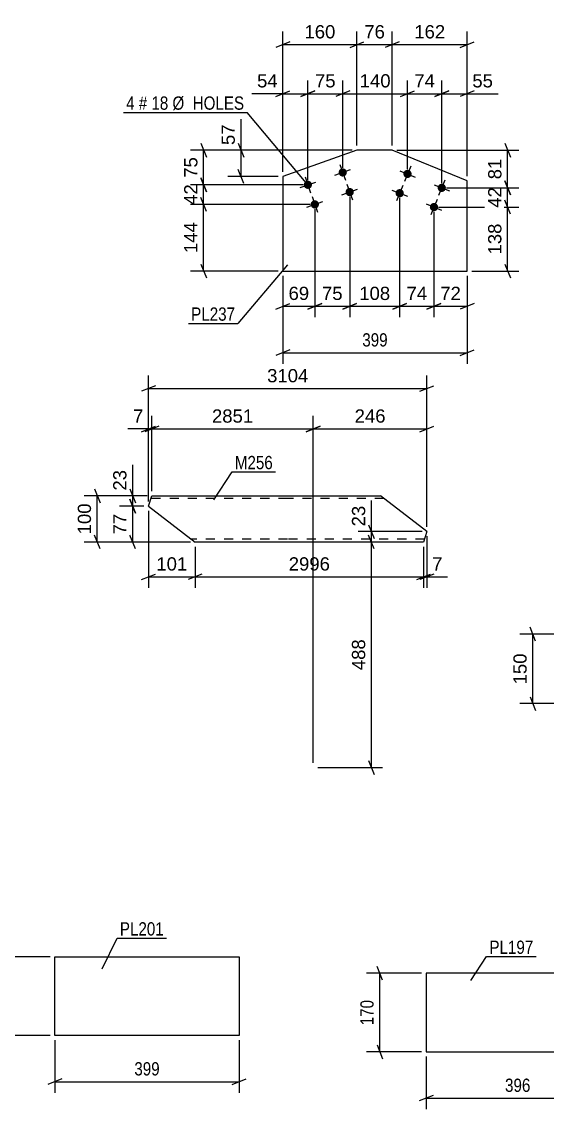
# Model space of a CAD drawing. Header units: millimetres. Extents: x 0 to 841, y -266 to 594.
# Drawn here: x 223.6 to 337.2, y -266 to -30.8 of the extents above; entities that cross this region are included whole.
import ezdxf

# ---------------------------------------------------------------- set-up
doc = ezdxf.new("R2010")
doc.units = ezdxf.units.MM
doc.linetypes.add('DXK_LINE_DOT2', pattern=[3.9198, 1.9599, -1.9599])
doc.styles.add('Arial', font='arial.ttf', dxfattribs={"height": 0.2})
doc.styles.add('Arial Narrow', font='ARIALN.TTF', dxfattribs={"height": 0.2})

# ---------------------------------------------------------------- blocks, each defined once
blk = doc.blocks.new('Part-317311845-1335 - 1319')
at = {"color": 2, "linetype": 'Continuous'}
for p, q in [((250.98, -135.58), (251.7, -133.32)), ((251.7, -133.32), (281.03, -133.32)), ((281.13, -133.32), (301.13, -133.32)), ((311.18, -141.06), (301.13, -133.32)), ((250.98, -135.58), (261.03, -143.32)), ((311.18, -141.06), (310.47, -143.32)), ((281.03, -143.32), (261.03, -143.32)), ((310.47, -143.32), (281.13, -143.32))]:
    blk.add_line(p, q, dxfattribs=at)
at = {"color": 7, "linetype": 'DXK_LINE_DOT2'}
for p, q in [((281.03, -133.92), (251.51, -133.92)), ((301.91, -133.92), (281.13, -133.92)), ((281.03, -142.72), (260.25, -142.72)), ((310.66, -142.72), (281.13, -142.72))]:
    blk.add_line(p, q, dxfattribs=at)
blk = doc.blocks.new('Part-317311845-3525 - 3519')
at = {"color": 2, "linetype": 'Continuous'}
for p, q in [((230.72, -250.02), (230.72, -233.02)), ((230.72, -233.02), (270.58, -233.02)), ((270.58, -233.02), (270.58, -250.02)), ((270.58, -250.02), (230.72, -250.02))]:
    blk.add_line(p, q, dxfattribs=at)
blk = doc.blocks.new('Part-317311845-3492 - 3486')
at = {"color": 2, "linetype": 'Continuous'}
for p, q in [((311, -236.58), (311, -253.58)), ((350.64, -236.58), (311, -236.58)), ((350.64, -253.58), (350.64, -236.58)), ((311, -253.58), (350.64, -253.58))]:
    blk.add_line(p, q, dxfattribs=at)
blk = doc.blocks.new('Part-317311845-2319 - 2303')
at = {"color": 2, "linetype": 'Continuous'}
for p, q in [((296.05, -58.58), (280.02, -64.27)), ((303.69, -58.58), (296.05, -58.58)), ((319.89, -65.17), (303.69, -58.58)), ((280.02, -64.27), (280.02, -84.71)), ((319.89, -84.71), (319.89, -65.17)), ((280.02, -84.71), (319.89, -84.71))]:
    blk.add_line(p, q, dxfattribs=at)
blk = doc.blocks.new('Bolt-317311845-2320 - 2303')
at = {"linetype": 'Continuous'}
for points in [[(307.82, -64.04, -1), (306.15, -63.36, -1)], [(315.23, -67.05, -1), (313.56, -66.38, -1)], [(306.13, -68.21, -1), (304.46, -67.53, -1)], [(313.54, -71.22, -1), (311.87, -70.54, -1)]]:
    blk.add_hatch(color=1, dxfattribs=at).paths.add_polyline_path(points)
at = {"color": 1, "linetype": 'Continuous'}
for p, q in [((305.32, -63.02), (308.66, -64.38)), ((307.67, -62.03), (306.31, -65.37)), ((315.08, -65.05), (313.72, -68.38)), ((303.63, -67.19), (306.96, -68.55)), ((305.97, -66.2), (304.62, -69.54)), ((312.73, -66.04), (316.07, -67.39)), ((311.04, -70.21), (314.37, -71.56)), ((313.38, -69.22), (312.03, -72.55))]:
    blk.add_line(p, q, dxfattribs=at)
blk = doc.blocks.new('Bolt-317311845-2325 - 2303')
at = {"linetype": 'Continuous'}
for points in [[(293.82, -63.08, -1), (292.13, -63.69, -1)], [(286.28, -65.76, -1), (284.59, -66.36, -1)], [(295.33, -67.33, -1), (293.63, -67.93, -1)], [(287.79, -70, -1), (286.09, -70.6, -1)]]:
    blk.add_hatch(color=1, dxfattribs=at).paths.add_polyline_path(points)
at = {"color": 1, "linetype": 'Continuous'}
for p, q in [((291.28, -63.99), (294.67, -62.78)), ((292.37, -61.69), (293.58, -65.08)), ((283.74, -66.66), (287.13, -65.46)), ((284.83, -64.36), (286.04, -67.76)), ((292.78, -68.23), (296.18, -67.02)), ((293.88, -65.93), (295.08, -69.32)), ((285.24, -70.9), (288.64, -69.7)), ((286.34, -68.6), (287.54, -72))]:
    blk.add_line(p, q, dxfattribs=at)
blk = doc.blocks.new('StraightDimension-317311845-1363 - 1319')
at = {"color": 7, "linetype": 'Continuous'}
for p, q in [((311.18, -142.06), (311.18, -153.23)), ((310.47, -144.32), (310.47, -153.23)), ((308.97, -151.43), (311.97, -150.23)), ((312.68, -150.23), (309.68, -151.43)), ((310.47, -150.83), (311.18, -150.83))]:
    blk.add_line(p, q, dxfattribs=at)
at = {"color": 0}
blk.add_wipeout([(315.13, -150.08), (315.13, -145.88), (311.71, -145.88), (311.71, -150.08)], dxfattribs=at)
at = {"color": 7, "linetype": 'Continuous'}
blk.add_line((311.18, -150.83), (315.66, -150.83), dxfattribs=at)
blk.add_line((311.18, -150.83), (315.66, -150.83), dxfattribs=at)
at = {"color": 3, "style": 'Arial'}
blk.add_text('7', height=2.87, dxfattribs=at).set_placement((312.31, -149.48))
blk = doc.blocks.new('StraightDimension-317311845-1447 - 1319')
at = {"color": 7, "linetype": 'Continuous'}
for p, q in [((286.6, -191.08), (286.6, -116)), ((311.18, -140.06), (311.18, -116)), ((288.1, -118.25), (285.1, -119.45)), ((286.6, -118.85), (311.18, -118.85)), ((309.68, -119.45), (312.68, -118.25))]:
    blk.add_line(p, q, dxfattribs=at)
at = {"color": 0}
blk.add_wipeout([(302.82, -118.1), (302.82, -113.9), (294.95, -113.9), (294.95, -118.1)], dxfattribs=at)
at = {"color": 3, "style": 'Arial'}
blk.add_text('246', height=2.865, dxfattribs=at).set_placement((295.55, -117.5))
blk = doc.blocks.new('StraightDimension-317311845-1338 - 1319')
at = {"color": 7, "linetype": 'Continuous'}
for p, q in [((261.03, -144.32), (261.03, -153.23)), ((310.47, -144.32), (310.47, -153.23)), ((262.53, -150.23), (259.53, -151.43)), ((308.97, -151.43), (311.97, -150.23)), ((261.03, -150.83), (310.47, -150.83))]:
    blk.add_line(p, q, dxfattribs=at)
at = {"color": 0}
blk.add_wipeout([(290.8, -150.08), (290.8, -145.88), (280.7, -145.88), (280.7, -150.08)], dxfattribs=at)
at = {"color": 3, "style": 'Arial'}
blk.add_text('2996', height=2.865, dxfattribs=at).set_placement((281.3, -149.48))
blk = doc.blocks.new('StraightDimension-317311845-1380 - 1319')
at = {"color": 7, "linetype": 'Continuous'}
for p, q in [((250.98, -136.58), (250.98, -153.23)), ((261.03, -144.32), (261.03, -153.23)), ((249.48, -151.43), (252.48, -150.23)), ((262.53, -150.23), (259.53, -151.43)), ((250.98, -150.83), (261.03, -150.83))]:
    blk.add_line(p, q, dxfattribs=at)
at = {"color": 0}
blk.add_wipeout([(259.94, -150.08), (259.94, -145.88), (252.07, -145.88), (252.07, -150.08)], dxfattribs=at)
at = {"color": 3, "style": 'Arial'}
blk.add_text('101', height=2.865, dxfattribs=at).set_placement((252.67, -149.48))
blk = doc.blocks.new('StraightDimension-317311845-1422 - 1319')
at = {"color": 7, "linetype": 'Continuous'}
for p, q in [((249.98, -135.58), (244.7, -135.58)), ((246.95, -134.08), (248.15, -137.08)), ((247.55, -143.32), (247.55, -135.58)), ((260.03, -143.32), (244.7, -143.32)), ((248.15, -144.82), (246.95, -141.82))]:
    blk.add_line(p, q, dxfattribs=at)
at = {"color": 0}
blk.add_wipeout([(246.8, -136.62), (242.6, -136.62), (242.6, -142.27), (246.8, -142.27)], dxfattribs=at)
at = {"color": 3, "style": 'Arial'}
blk.add_text('77', height=2.865, rotation=90.0002, dxfattribs=at).set_placement((246.2, -141.67))
blk = doc.blocks.new('StraightDimension-317311845-1398 - 1319')
at = {"color": 7, "linetype": 'Continuous'}
for p, q in [((250.7, -133.32), (244.7, -133.32)), ((246.95, -131.82), (248.15, -134.82)), ((247.55, -135.58), (247.55, -133.32)), ((249.98, -135.58), (244.7, -135.58)), ((248.15, -137.08), (246.95, -134.08))]:
    blk.add_line(p, q, dxfattribs=at)
at = {"color": 0}
blk.add_wipeout([(246.8, -127.14), (242.6, -127.14), (242.6, -132.79), (246.8, -132.79)], dxfattribs=at)
at = {"color": 7, "linetype": 'Continuous'}
blk.add_line((247.55, -133.32), (247.55, -126.62), dxfattribs=at)
blk.add_line((247.55, -133.32), (247.55, -126.62), dxfattribs=at)
at = {"color": 3, "style": 'Arial'}
blk.add_text('23', height=2.865, rotation=90.0002, dxfattribs=at).set_placement((246.2, -132.19))
blk = doc.blocks.new('StraightDimension-317311845-1465 - 1319')
at = {"color": 7, "linetype": 'Continuous'}
for p, q in [((251.7, -132.32), (251.7, -116)), ((286.6, -191.08), (286.6, -116)), ((253.2, -118.25), (250.2, -119.45)), ((251.7, -118.85), (286.6, -118.85)), ((285.1, -119.45), (288.1, -118.25))]:
    blk.add_line(p, q, dxfattribs=at)
at = {"color": 0}
blk.add_wipeout([(274.19, -118.1), (274.19, -113.9), (264.1, -113.9), (264.1, -118.1)], dxfattribs=at)
at = {"color": 3, "style": 'Arial'}
blk.add_text('2851', height=2.865, dxfattribs=at).set_placement((264.7, -117.5))
blk = doc.blocks.new('StraightDimension-317311845-1489 - 1319')
at = {"color": 7, "linetype": 'Continuous'}
for p, q in [((250.98, -134.58), (250.98, -116)), ((251.7, -132.32), (251.7, -116)), ((249.48, -119.45), (252.48, -118.25)), ((253.2, -118.25), (250.2, -119.45)), ((250.98, -118.85), (251.7, -118.85))]:
    blk.add_line(p, q, dxfattribs=at)
at = {"color": 0}
blk.add_wipeout([(250.46, -118.1), (250.46, -113.9), (247.03, -113.9), (247.03, -118.1)], dxfattribs=at)
at = {"color": 7, "linetype": 'Continuous'}
blk.add_line((250.98, -118.85), (246.51, -118.85), dxfattribs=at)
blk.add_line((250.98, -118.85), (246.51, -118.85), dxfattribs=at)
at = {"color": 3, "style": 'Arial'}
blk.add_text('7', height=2.87, dxfattribs=at).set_placement((247.63, -117.5))
blk = doc.blocks.new('StraightDimension-317311845-1507 - 1319')
at = {"color": 7, "linetype": 'Continuous'}
for p, q in [((250.98, -134.58), (250.98, -107.27)), ((311.18, -140.06), (311.18, -107.27)), ((252.48, -109.52), (249.48, -110.72)), ((250.98, -110.12), (311.18, -110.12)), ((309.68, -110.72), (312.68, -109.52))]:
    blk.add_line(p, q, dxfattribs=at)
at = {"color": 0}
blk.add_wipeout([(286.13, -109.37), (286.13, -105.17), (276.03, -105.17), (276.03, -109.37)], dxfattribs=at)
at = {"color": 3, "style": 'Arial'}
blk.add_text('3104', height=2.865, dxfattribs=at).set_placement((276.63, -108.77))
blk = doc.blocks.new('StraightDimension-317311845-1567 - 1319')
at = {"color": 7, "linetype": 'Continuous'}
for p, q in [((250.7, -133.32), (237.04, -133.32)), ((239.29, -131.82), (240.49, -134.82)), ((239.89, -143.32), (239.89, -133.32)), ((260.03, -143.32), (237.04, -143.32)), ((240.49, -144.82), (239.29, -141.82))]:
    blk.add_line(p, q, dxfattribs=at)
at = {"color": 0}
blk.add_wipeout([(239.14, -134.38), (234.94, -134.38), (234.94, -142.25), (239.14, -142.25)], dxfattribs=at)
at = {"color": 3, "style": 'Arial'}
blk.add_text('100', height=2.865, rotation=90.0002, dxfattribs=at).set_placement((238.54, -141.65))
blk = doc.blocks.new('StraightDimension-317311845-15297 - 1319')
at = {"color": 7, "linetype": 'Continuous'}
for p, q in [((310.18, -141.06), (296.33, -141.06)), ((298.58, -139.56), (299.78, -142.56)), ((299.18, -143.32), (299.18, -141.06)), ((309.47, -143.32), (296.33, -143.32)), ((299.78, -144.82), (298.58, -141.82))]:
    blk.add_line(p, q, dxfattribs=at)
at = {"color": 0}
blk.add_wipeout([(298.43, -134.88), (294.23, -134.88), (294.23, -140.53), (298.43, -140.53)], dxfattribs=at)
at = {"color": 7, "linetype": 'Continuous'}
blk.add_line((299.18, -141.06), (299.18, -134.36), dxfattribs=at)
blk.add_line((299.18, -141.06), (299.18, -134.36), dxfattribs=at)
at = {"color": 3, "style": 'Arial'}
blk.add_text('23', height=2.865, rotation=90.0002, dxfattribs=at).set_placement((297.83, -139.93))
blk = doc.blocks.new('StraightDimension-317311845-15298 - 1319')
at = {"color": 7, "linetype": 'Continuous'}
for p, q in [((309.47, -143.32), (296.33, -143.32)), ((299.78, -144.82), (298.58, -141.82)), ((299.18, -192.08), (299.18, -143.32)), ((287.6, -192.08), (301.58, -192.08)), ((298.58, -190.58), (299.78, -193.58))]:
    blk.add_line(p, q, dxfattribs=at)
at = {"color": 0}
blk.add_wipeout([(298.43, -163.76), (294.23, -163.76), (294.23, -171.63), (298.43, -171.63)], dxfattribs=at)
at = {"color": 3, "style": 'Arial'}
blk.add_text('488', height=2.865, rotation=90.0002, dxfattribs=at).set_placement((297.83, -171.03))
blk = doc.blocks.new('StraightDimension-317311845-1293 - 1203')
at = {"color": 7, "linetype": 'Continuous'}
for p, q in [((334.7, -164.76), (333.5, -161.76)), ((340.11, -163.26), (331.25, -163.26)), ((334.1, -178.26), (334.1, -163.26)), ((345.57, -178.26), (331.25, -178.26)), ((333.5, -176.76), (334.7, -179.76))]:
    blk.add_line(p, q, dxfattribs=at)
at = {"color": 0}
blk.add_wipeout([(333.35, -166.83), (329.15, -166.83), (329.15, -174.7), (333.35, -174.7)], dxfattribs=at)
at = {"color": 3, "style": 'Arial'}
blk.add_text('150', height=2.865, rotation=90.0002, dxfattribs=at).set_placement((332.75, -174.1))
blk = doc.blocks.new('StraightDimension-317311845-3527 - 3519')
at = {"color": 7, "linetype": 'Continuous'}
for p, q in [((221.32, -234.52), (220.12, -231.52)), ((229.72, -233.02), (217.87, -233.02)), ((220.72, -250.02), (220.72, -233.02)), ((220.12, -248.52), (221.32, -251.52)), ((229.72, -250.02), (217.87, -250.02))]:
    blk.add_line(p, q, dxfattribs=at)
at = {"color": 0}
blk.add_wipeout([(219.97, -238.18), (215.77, -238.18), (215.77, -244.87), (219.97, -244.87)], dxfattribs=at)
at = {"color": 3, "style": 'Arial Narrow'}
blk.add_text('170', height=2.863, rotation=90.0002, dxfattribs=at).set_placement((219.37, -244.27))
blk = doc.blocks.new('StraightDimension-317311845-3538 - 3519')
at = {"color": 7, "linetype": 'Continuous'}
for p, q in [((230.72, -251.02), (230.72, -262.42)), ((270.58, -251.02), (270.58, -262.42)), ((232.22, -259.42), (229.22, -260.62)), ((230.72, -260.02), (270.58, -260.02)), ((269.08, -260.62), (272.08, -259.42))]:
    blk.add_line(p, q, dxfattribs=at)
at = {"color": 0}
blk.add_wipeout([(254, -259.27), (254, -255.07), (247.31, -255.07), (247.31, -259.27)], dxfattribs=at)
at = {"color": 3, "style": 'Arial Narrow'}
blk.add_text('399', height=2.863, dxfattribs=at).set_placement((247.91, -258.67))
blk = doc.blocks.new('StraightDimension-317311845-3494 - 3486')
at = {"color": 7, "linetype": 'Continuous'}
for p, q in [((301.6, -238.08), (300.4, -235.08)), ((310, -236.58), (298.15, -236.58)), ((301, -253.58), (301, -236.58)), ((310, -253.58), (298.15, -253.58)), ((300.4, -252.08), (301.6, -255.08))]:
    blk.add_line(p, q, dxfattribs=at)
at = {"color": 0}
blk.add_wipeout([(300.25, -241.74), (296.05, -241.74), (296.05, -248.43), (300.25, -248.43)], dxfattribs=at)
at = {"color": 3, "style": 'Arial Narrow'}
blk.add_text('170', height=2.863, rotation=90.0002, dxfattribs=at).set_placement((299.65, -247.83))
blk = doc.blocks.new('StraightDimension-317311845-3505 - 3486')
at = {"color": 7, "linetype": 'Continuous'}
for p, q in [((311, -254.58), (311, -265.98)), ((350.64, -254.58), (350.64, -265.98)), ((312.5, -262.98), (309.5, -264.18)), ((349.14, -264.18), (352.14, -262.98)), ((311, -263.58), (350.64, -263.58))]:
    blk.add_line(p, q, dxfattribs=at)
at = {"color": 0}
blk.add_wipeout([(334.16, -262.83), (334.16, -258.63), (327.48, -258.63), (327.48, -262.83)], dxfattribs=at)
at = {"color": 3, "style": 'Arial Narrow'}
blk.add_text('396', height=2.863, dxfattribs=at).set_placement((328.08, -262.23))
blk = doc.blocks.new('StraightDimension-317311845-2347 - 2303')
at = {"color": 7, "linetype": 'Continuous'}
for p, q in [((285.44, -65.06), (285.44, -43.5)), ((292.98, -62.38), (292.98, -43.5)), ((283.94, -46.95), (286.94, -45.75)), ((285.44, -46.35), (292.98, -46.35)), ((294.48, -45.75), (291.48, -46.95))]:
    blk.add_line(p, q, dxfattribs=at)
at = {"color": 0}
blk.add_wipeout([(292.03, -45.6), (292.03, -41.4), (286.38, -41.4), (286.38, -45.6)], dxfattribs=at)
at = {"color": 3, "style": 'Arial'}
blk.add_text('75', height=2.865, dxfattribs=at).set_placement((286.98, -45))
blk = doc.blocks.new('StraightDimension-317311845-2327 - 2303')
at = {"color": 7, "linetype": 'Continuous'}
for p, q in [((306.99, -62.7), (306.99, -43.5)), ((314.4, -65.71), (314.4, -43.5)), ((305.49, -46.95), (308.49, -45.75)), ((306.99, -46.35), (314.4, -46.35)), ((315.9, -45.75), (312.9, -46.95))]:
    blk.add_line(p, q, dxfattribs=at)
at = {"color": 0}
blk.add_wipeout([(313.52, -45.6), (313.52, -41.4), (307.87, -41.4), (307.87, -45.6)], dxfattribs=at)
at = {"color": 3, "style": 'Arial'}
blk.add_text('74', height=2.865, dxfattribs=at).set_placement((308.47, -45))
blk = doc.blocks.new('StraightDimension-317311845-2337 - 2303')
at = {"color": 7, "linetype": 'Continuous'}
for p, q in [((292.98, -62.38), (292.98, -43.5)), ((306.99, -62.7), (306.99, -43.5)), ((294.48, -45.75), (291.48, -46.95)), ((292.98, -46.35), (306.99, -46.35)), ((305.49, -46.95), (308.49, -45.75))]:
    blk.add_line(p, q, dxfattribs=at)
at = {"color": 0}
blk.add_wipeout([(303.92, -45.6), (303.92, -41.4), (296.05, -41.4), (296.05, -45.6)], dxfattribs=at)
at = {"color": 3, "style": 'Arial'}
blk.add_text('140', height=2.865, dxfattribs=at).set_placement((296.65, -45))
blk = doc.blocks.new('StraightDimension-317311845-2357 - 2303')
at = {"color": 7, "linetype": 'Continuous'}
for p, q in [((280.02, -63.27), (280.02, -43.5)), ((285.44, -65.06), (285.44, -43.5)), ((278.52, -46.95), (281.52, -45.75)), ((280.02, -46.35), (285.44, -46.35)), ((286.94, -45.75), (283.94, -46.95))]:
    blk.add_line(p, q, dxfattribs=at)
at = {"color": 0}
blk.add_wipeout([(279.5, -45.6), (279.5, -41.4), (273.85, -41.4), (273.85, -45.6)], dxfattribs=at)
at = {"color": 7, "linetype": 'Continuous'}
blk.add_line((280.02, -46.35), (273.33, -46.35), dxfattribs=at)
blk.add_line((280.02, -46.35), (273.33, -46.35), dxfattribs=at)
at = {"color": 3, "style": 'Arial'}
blk.add_text('54', height=2.865, dxfattribs=at).set_placement((274.45, -45))
blk = doc.blocks.new('StraightDimension-317311845-2431 - 2303')
at = {"color": 7, "linetype": 'Continuous'}
for p, q in [((294.48, -68.63), (294.48, -94.72)), ((286.94, -71.3), (286.94, -94.72)), ((285.44, -92.92), (288.44, -91.72)), ((295.98, -91.72), (292.98, -92.92)), ((286.94, -92.32), (294.48, -92.32))]:
    blk.add_line(p, q, dxfattribs=at)
at = {"color": 0}
blk.add_wipeout([(293.53, -91.57), (293.53, -87.37), (287.89, -87.37), (287.89, -91.57)], dxfattribs=at)
at = {"color": 3, "style": 'Arial'}
blk.add_text('75', height=2.865, dxfattribs=at).set_placement((288.49, -90.97))
blk = doc.blocks.new('StraightDimension-317311845-2367 - 2303')
at = {"color": 7, "linetype": 'Continuous'}
for p, q in [((314.4, -65.71), (314.4, -43.5)), ((319.89, -64.17), (319.89, -43.5)), ((312.9, -46.95), (315.9, -45.75)), ((314.4, -46.35), (319.89, -46.35)), ((321.39, -45.75), (318.39, -46.95))]:
    blk.add_line(p, q, dxfattribs=at)
at = {"color": 0}
blk.add_wipeout([(326.06, -45.6), (326.06, -41.4), (320.41, -41.4), (320.41, -45.6)], dxfattribs=at)
at = {"color": 7, "linetype": 'Continuous'}
blk.add_line((319.89, -46.35), (326.58, -46.35), dxfattribs=at)
blk.add_line((319.89, -46.35), (326.58, -46.35), dxfattribs=at)
at = {"color": 3, "style": 'Arial'}
blk.add_text('55', height=2.865, dxfattribs=at).set_placement((321.01, -45))
blk = doc.blocks.new('StraightDimension-317311845-2378 - 2303')
at = {"color": 7, "linetype": 'Continuous'}
for p, q in [((280.02, -63.27), (280.02, -32.9)), ((296.05, -57.58), (296.05, -32.9)), ((281.52, -35.15), (278.52, -36.35)), ((294.55, -36.35), (297.55, -35.15)), ((280.02, -35.75), (296.05, -35.75))]:
    blk.add_line(p, q, dxfattribs=at)
at = {"color": 0}
blk.add_wipeout([(291.97, -35), (291.97, -30.8), (284.1, -30.8), (284.1, -35)], dxfattribs=at)
at = {"color": 3, "style": 'Arial'}
blk.add_text('160', height=2.865, dxfattribs=at).set_placement((284.7, -34.4))
blk = doc.blocks.new('StraightDimension-317311845-2452 - 2303')
at = {"color": 7, "linetype": 'Continuous'}
for p, q in [((262.3, -64.56), (263.5, -67.56)), ((284.44, -66.06), (260.05, -66.06)), ((262.9, -70.3), (262.9, -66.06)), ((285.94, -70.3), (260.05, -70.3)), ((263.5, -71.8), (262.3, -68.8))]:
    blk.add_line(p, q, dxfattribs=at)
at = {"color": 0}
blk.add_wipeout([(262.15, -65.36), (257.95, -65.36), (257.95, -71), (262.15, -71)], dxfattribs=at)
at = {"color": 3, "style": 'Arial'}
blk.add_text('42', height=2.865, rotation=90.0002, dxfattribs=at).set_placement((261.55, -70.4))
blk = doc.blocks.new('StraightDimension-317311845-2388 - 2303')
at = {"color": 7, "linetype": 'Continuous'}
for p, q in [((296.05, -57.58), (296.05, -32.9)), ((303.69, -57.58), (303.69, -32.9)), ((294.55, -36.35), (297.55, -35.15)), ((305.19, -35.15), (302.19, -36.35)), ((296.05, -35.75), (303.69, -35.75))]:
    blk.add_line(p, q, dxfattribs=at)
at = {"color": 0}
blk.add_wipeout([(302.69, -35), (302.69, -30.8), (297.04, -30.8), (297.04, -35)], dxfattribs=at)
at = {"color": 3, "style": 'Arial'}
blk.add_text('76', height=2.865, dxfattribs=at).set_placement((297.64, -34.4))
blk = doc.blocks.new('StraightDimension-317311845-2398 - 2303')
at = {"color": 7, "linetype": 'Continuous'}
for p, q in [((303.69, -57.58), (303.69, -32.9)), ((319.89, -64.17), (319.89, -32.9)), ((305.19, -35.15), (302.19, -36.35)), ((318.39, -36.35), (321.39, -35.15)), ((303.69, -35.75), (319.89, -35.75))]:
    blk.add_line(p, q, dxfattribs=at)
at = {"color": 0}
blk.add_wipeout([(315.72, -35), (315.72, -30.8), (307.85, -30.8), (307.85, -35)], dxfattribs=at)
at = {"color": 3, "style": 'Arial'}
blk.add_text('162', height=2.865, dxfattribs=at).set_placement((308.45, -34.4))
blk = doc.blocks.new('StraightDimension-317311845-2409 - 2303')
at = {"color": 7, "linetype": 'Continuous'}
for p, q in [((312.7, -71.88), (312.7, -94.72)), ((319.89, -85.71), (319.89, -94.72)), ((311.2, -92.92), (314.2, -91.72)), ((321.39, -91.72), (318.39, -92.92)), ((312.7, -92.32), (319.89, -92.32))]:
    blk.add_line(p, q, dxfattribs=at)
at = {"color": 0}
blk.add_wipeout([(319.12, -91.57), (319.12, -87.37), (313.47, -87.37), (313.47, -91.57)], dxfattribs=at)
at = {"color": 3, "style": 'Arial'}
blk.add_text('72', height=2.865, dxfattribs=at).set_placement((314.07, -90.97))
blk = doc.blocks.new('StraightDimension-317311845-2415 - 2303')
at = {"color": 7, "linetype": 'Continuous'}
for p, q in [((305.29, -68.87), (305.29, -94.72)), ((312.7, -71.88), (312.7, -94.72)), ((303.79, -92.92), (306.79, -91.72)), ((314.2, -91.72), (311.2, -92.92)), ((305.29, -92.32), (312.7, -92.32))]:
    blk.add_line(p, q, dxfattribs=at)
at = {"color": 0}
blk.add_wipeout([(311.82, -91.57), (311.82, -87.37), (306.17, -87.37), (306.17, -91.57)], dxfattribs=at)
at = {"color": 3, "style": 'Arial'}
blk.add_text('74', height=2.865, dxfattribs=at).set_placement((306.77, -90.97))
blk = doc.blocks.new('StraightDimension-317311845-2423 - 2303')
at = {"color": 7, "linetype": 'Continuous'}
for p, q in [((294.48, -68.63), (294.48, -94.72)), ((305.29, -68.87), (305.29, -94.72)), ((292.98, -92.92), (295.98, -91.72)), ((306.79, -91.72), (303.79, -92.92)), ((294.48, -92.32), (305.29, -92.32))]:
    blk.add_line(p, q, dxfattribs=at)
at = {"color": 0}
blk.add_wipeout([(303.82, -91.57), (303.82, -87.37), (295.95, -87.37), (295.95, -91.57)], dxfattribs=at)
at = {"color": 3, "style": 'Arial'}
blk.add_text('108', height=2.865, dxfattribs=at).set_placement((296.55, -90.97))
blk = doc.blocks.new('StraightDimension-317311845-2503 - 2303')
at = {"color": 7, "linetype": 'Continuous'}
for p, q in [((280.02, -85.71), (280.02, -104.78)), ((319.89, -85.71), (319.89, -104.78)), ((281.52, -101.78), (278.52, -102.98)), ((280.02, -102.38), (319.89, -102.38)), ((318.39, -102.98), (321.39, -101.78))]:
    blk.add_line(p, q, dxfattribs=at)
at = {"color": 0}
blk.add_wipeout([(303.3, -101.63), (303.3, -97.43), (296.61, -97.43), (296.61, -101.63)], dxfattribs=at)
at = {"color": 3, "style": 'Arial Narrow'}
blk.add_text('399', height=2.863, dxfattribs=at).set_placement((297.21, -101.03))
blk = doc.blocks.new('StraightDimension-317311845-2439 - 2303')
at = {"color": 7, "linetype": 'Continuous'}
for p, q in [((286.94, -71.3), (286.94, -94.72)), ((280.02, -85.71), (280.02, -94.72)), ((278.52, -92.92), (281.52, -91.72)), ((288.44, -91.72), (285.44, -92.92)), ((280.02, -92.32), (286.94, -92.32))]:
    blk.add_line(p, q, dxfattribs=at)
at = {"color": 0}
blk.add_wipeout([(286.31, -91.57), (286.31, -87.37), (280.66, -87.37), (280.66, -91.57)], dxfattribs=at)
at = {"color": 3, "style": 'Arial'}
blk.add_text('69', height=2.865, dxfattribs=at).set_placement((281.26, -90.97))
blk = doc.blocks.new('StraightDimension-317311845-2446 - 2303')
at = {"color": 7, "linetype": 'Continuous'}
for p, q in [((285.94, -70.3), (260.05, -70.3)), ((263.5, -71.8), (262.3, -68.8)), ((262.9, -84.71), (262.9, -70.3)), ((262.3, -83.21), (263.5, -86.21)), ((279.02, -84.71), (260.05, -84.71))]:
    blk.add_line(p, q, dxfattribs=at)
at = {"color": 0}
blk.add_wipeout([(262.15, -73.57), (257.95, -73.57), (257.95, -81.44), (262.15, -81.44)], dxfattribs=at)
at = {"color": 3, "style": 'Arial'}
blk.add_text('144', height=2.865, rotation=90.0002, dxfattribs=at).set_placement((261.55, -80.84))
blk = doc.blocks.new('StraightDimension-317311845-2460 - 2303')
at = {"color": 7, "linetype": 'Continuous'}
for p, q in [((295.05, -58.58), (260.05, -58.58)), ((262.3, -57.08), (263.5, -60.08)), ((262.9, -66.06), (262.9, -58.58)), ((263.5, -67.56), (262.3, -64.56)), ((284.44, -66.06), (260.05, -66.06))]:
    blk.add_line(p, q, dxfattribs=at)
at = {"color": 0}
blk.add_wipeout([(262.15, -59.5), (257.95, -59.5), (257.95, -65.14), (262.15, -65.14)], dxfattribs=at)
at = {"color": 3, "style": 'Arial'}
blk.add_text('75', height=2.865, rotation=90.0002, dxfattribs=at).set_placement((261.55, -64.54))
blk = doc.blocks.new('StraightDimension-317311845-2469 - 2303')
at = {"color": 7, "linetype": 'Continuous'}
for p, q in [((295.05, -58.58), (268.14, -58.58)), ((270.39, -57.08), (271.59, -60.08)), ((270.99, -64.27), (270.99, -58.58)), ((271.59, -65.77), (270.39, -62.77)), ((279.02, -64.27), (268.14, -64.27))]:
    blk.add_line(p, q, dxfattribs=at)
at = {"color": 0}
blk.add_wipeout([(270.24, -52.41), (266.04, -52.41), (266.04, -58.06), (270.24, -58.06)], dxfattribs=at)
at = {"color": 7, "linetype": 'Continuous'}
blk.add_line((270.99, -58.58), (270.99, -51.88), dxfattribs=at)
blk.add_line((270.99, -58.58), (270.99, -51.88), dxfattribs=at)
at = {"color": 3, "style": 'Arial'}
blk.add_text('57', height=2.865, rotation=90.0002, dxfattribs=at).set_placement((269.64, -57.46))
blk = doc.blocks.new('StraightDimension-317311845-2480 - 2303')
at = {"color": 7, "linetype": 'Continuous'}
for p, q in [((329.24, -72.38), (328.04, -69.38)), ((313.7, -70.88), (331.04, -70.88)), ((328.64, -84.71), (328.64, -70.88)), ((328.04, -83.21), (329.24, -86.21)), ((320.89, -84.71), (331.04, -84.71))]:
    blk.add_line(p, q, dxfattribs=at)
at = {"color": 0}
blk.add_wipeout([(327.89, -73.86), (323.69, -73.86), (323.69, -81.73), (327.89, -81.73)], dxfattribs=at)
at = {"color": 3, "style": 'Arial'}
blk.add_text('138', height=2.865, rotation=90.0002, dxfattribs=at).set_placement((327.29, -81.13))
blk = doc.blocks.new('StraightDimension-317311845-2486 - 2303')
at = {"color": 7, "linetype": 'Continuous'}
for p, q in [((328.04, -65.21), (329.24, -68.21)), ((315.4, -66.71), (331.04, -66.71)), ((328.64, -70.88), (328.64, -66.71)), ((329.24, -72.38), (328.04, -69.38)), ((313.7, -70.88), (331.04, -70.88))]:
    blk.add_line(p, q, dxfattribs=at)
at = {"color": 0}
blk.add_wipeout([(327.89, -65.97), (323.69, -65.97), (323.69, -71.62), (327.89, -71.62)], dxfattribs=at)
at = {"color": 3, "style": 'Arial'}
blk.add_text('42', height=2.865, rotation=90.0002, dxfattribs=at).set_placement((327.29, -71.02))
blk = doc.blocks.new('StraightDimension-317311845-2494 - 2303')
at = {"color": 7, "linetype": 'Continuous'}
for p, q in [((304.69, -58.58), (331.04, -58.58)), ((328.04, -57.08), (329.24, -60.08)), ((328.64, -66.71), (328.64, -58.58)), ((329.24, -68.21), (328.04, -65.21)), ((315.4, -66.71), (331.04, -66.71))]:
    blk.add_line(p, q, dxfattribs=at)
at = {"color": 0}
blk.add_wipeout([(327.89, -59.82), (323.69, -59.82), (323.69, -65.47), (327.89, -65.47)], dxfattribs=at)
at = {"color": 3, "style": 'Arial'}
blk.add_text('81', height=2.865, rotation=90.0002, dxfattribs=at).set_placement((327.29, -64.87))
blk = doc.blocks.new('Mark-317311845-1331 - 1319')
at = {"color": 0}
blk.add_wipeout([(277.87, -127.56), (277.87, -124.56), (269.64, -124.56), (269.64, -127.56)], dxfattribs=at)
blk.add_wipeout([(277.87, -127.56), (277.87, -124.56), (269.64, -124.56), (269.64, -127.56)], dxfattribs=at)
at = {"color": 30, "linetype": 'Continuous'}
for p, q in [((265.07, -134.2), (269.04, -128.16)), ((269.04, -128.16), (278.47, -128.16))]:
    blk.add_line(p, q, dxfattribs=at)
at = {"color": 3, "style": 'Arial Narrow'}
blk.add_text('M256', height=2.863, dxfattribs=at).set_placement((269.64, -127.56))
blk = doc.blocks.new('Mark-317311845-3521 - 3519')
at = {"color": 0}
blk.add_wipeout([(254.28, -228.41), (254.28, -225.41), (244.78, -225.41), (244.78, -228.41)], dxfattribs=at)
blk.add_wipeout([(254.28, -228.41), (254.28, -225.41), (244.78, -225.41), (244.78, -228.41)], dxfattribs=at)
at = {"color": 30, "linetype": 'Continuous'}
for p, q in [((240.96, -235.62), (244.18, -229.01)), ((244.18, -229.01), (254.88, -229.01))]:
    blk.add_line(p, q, dxfattribs=at)
at = {"color": 3, "style": 'Arial Narrow'}
blk.add_text('PL201', height=2.863, dxfattribs=at).set_placement((244.78, -228.41))
blk = doc.blocks.new('Mark-317311845-3488 - 3486')
at = {"color": 0}
blk.add_wipeout([(334.2, -232.38), (334.2, -229.38), (324.7, -229.38), (324.7, -232.38)], dxfattribs=at)
blk.add_wipeout([(334.2, -232.38), (334.2, -229.38), (324.7, -229.38), (324.7, -232.38)], dxfattribs=at)
at = {"color": 30, "linetype": 'Continuous'}
for p, q in [((320.7, -238.13), (324.1, -232.98)), ((324.1, -232.98), (334.8, -232.98))]:
    blk.add_line(p, q, dxfattribs=at)
at = {"color": 3, "style": 'Arial Narrow'}
blk.add_text('PL197', height=2.863, dxfattribs=at).set_placement((324.7, -232.38))
blk = doc.blocks.new('Mark-317311845-2315 - 2303')
at = {"color": 0}
blk.add_wipeout([(269.71, -95.45), (269.71, -92.45), (260.2, -92.45), (260.2, -95.45)], dxfattribs=at)
blk.add_wipeout([(269.71, -95.45), (269.71, -92.45), (260.2, -92.45), (260.2, -95.45)], dxfattribs=at)
at = {"color": 30, "linetype": 'Continuous'}
for p in [(281.02, -83.39), (259.6, -96.05)]:
    blk.add_line(p, (270.31, -96.05), dxfattribs=at)
at = {"color": 3, "style": 'Arial Narrow'}
blk.add_text('PL237', height=2.863, dxfattribs=at).set_placement((260.2, -95.45))
blk = doc.blocks.new('Mark-317311845-2321 - 2303')
at = {"color": 0}
blk.add_wipeout([(247.97, -49.82), (247.97, -46.82), (246.14, -46.82), (246.14, -49.82)], dxfattribs=at)
blk.add_wipeout([(247.97, -49.82), (247.97, -46.82), (246.14, -46.82), (246.14, -49.82)], dxfattribs=at)
blk.add_wipeout([(250.7, -49.82), (250.7, -46.82), (248.87, -46.82), (248.87, -49.82)], dxfattribs=at)
blk.add_wipeout([(250.7, -49.82), (250.7, -46.82), (248.87, -46.82), (248.87, -49.82)], dxfattribs=at)
at = {"color": 3, "style": 'Arial Narrow'}
blk.add_text('4', height=2.86, dxfattribs=at).set_placement((246.14, -49.82))
at = {"color": 0}
blk.add_wipeout([(255.25, -49.82), (255.25, -46.82), (251.6, -46.82), (251.6, -49.82)], dxfattribs=at)
blk.add_wipeout([(255.25, -49.82), (255.25, -46.82), (251.6, -46.82), (251.6, -49.82)], dxfattribs=at)
at = {"color": 3, "style": 'Arial Narrow'}
blk.add_text('#', height=2.86, dxfattribs=at).set_placement((248.87, -49.82))
at = {"color": 0}
blk.add_wipeout([(271.68, -49.82), (271.68, -46.82), (256.15, -46.82), (256.15, -49.82)], dxfattribs=at)
blk.add_wipeout([(271.68, -49.82), (271.68, -46.82), (256.15, -46.82), (256.15, -49.82)], dxfattribs=at)
at = {"color": 7, "linetype": 'Continuous'}
for p in [(245.54, -50.42), (285.44, -66.06)]:
    blk.add_line(p, (272.28, -50.42), dxfattribs=at)
at = {"color": 3, "style": 'Arial Narrow'}
for s, p in [('18', (251.6, -49.82)), ('Ø  HOLES', (256.15, -49.82))]:
    blk.add_text(s, height=2.863, dxfattribs=at).set_placement(p)

msp = doc.modelspace()

# ---------------------------------------------------------------- block references
for name in ['Part-317311845-2319 - 2303', 'Bolt-317311845-2325 - 2303', 'Bolt-317311845-2320 - 2303', 'Part-317311845-1335 - 1319', 'StraightDimension-317311845-1293 - 1203', 'Part-317311845-3525 - 3519', 'Part-317311845-3492 - 3486']:
    msp.add_blockref(name, (0, 0))

# ---------------------------------------------------------------- next in the draw order: block references
for name in ['StraightDimension-317311845-2347 - 2303', 'StraightDimension-317311845-2327 - 2303', 'StraightDimension-317311845-2431 - 2303', 'StraightDimension-317311845-2409 - 2303', 'StraightDimension-317311845-1363 - 1319', 'Mark-317311845-3521 - 3519', 'Mark-317311845-3488 - 3486', 'StraightDimension-317311845-3527 - 3519', 'StraightDimension-317311845-3494 - 3486']:
    msp.add_blockref(name, (0, 0))

# ---------------------------------------------------------------- next in the draw order: block references
for name in ['StraightDimension-317311845-2357 - 2303', 'StraightDimension-317311845-2337 - 2303', 'StraightDimension-317311845-2367 - 2303', 'StraightDimension-317311845-2415 - 2303', 'StraightDimension-317311845-1447 - 1319', 'StraightDimension-317311845-3538 - 3519', 'StraightDimension-317311845-3505 - 3486']:
    msp.add_blockref(name, (0, 0))

# ---------------------------------------------------------------- next in the draw order: block references
for name in ['StraightDimension-317311845-2378 - 2303', 'StraightDimension-317311845-2452 - 2303', 'StraightDimension-317311845-2423 - 2303', 'StraightDimension-317311845-1338 - 1319']:
    msp.add_blockref(name, (0, 0))

# ---------------------------------------------------------------- next in the draw order: block references
for name in ['StraightDimension-317311845-2388 - 2303', 'StraightDimension-317311845-1380 - 1319']:
    msp.add_blockref(name, (0, 0))

# ---------------------------------------------------------------- next in the draw order: block references
for name in ['StraightDimension-317311845-2398 - 2303', 'StraightDimension-317311845-2460 - 2303', 'StraightDimension-317311845-1422 - 1319']:
    msp.add_blockref(name, (0, 0))

# ---------------------------------------------------------------- next in the draw order: block references
for name in ['StraightDimension-317311845-2469 - 2303', 'StraightDimension-317311845-1398 - 1319']:
    msp.add_blockref(name, (0, 0))

# ---------------------------------------------------------------- next in the draw order: block references
for name in ['Mark-317311845-2321 - 2303', 'StraightDimension-317311845-1465 - 1319']:
    msp.add_blockref(name, (0, 0))

# ---------------------------------------------------------------- next in the draw order: block references
msp.add_blockref('StraightDimension-317311845-1489 - 1319', (0, 0))

# ---------------------------------------------------------------- next in the draw order: block references
msp.add_blockref('StraightDimension-317311845-1507 - 1319', (0, 0))

# ---------------------------------------------------------------- next in the draw order: block references
for name in ['StraightDimension-317311845-2503 - 2303', 'Mark-317311845-1331 - 1319', 'StraightDimension-317311845-1567 - 1319', 'StraightDimension-317311845-15297 - 1319']:
    msp.add_blockref(name, (0, 0))

# ---------------------------------------------------------------- next in the draw order: block references
for name in ['StraightDimension-317311845-2480 - 2303', 'StraightDimension-317311845-2439 - 2303', 'StraightDimension-317311845-15298 - 1319']:
    msp.add_blockref(name, (0, 0))

# ---------------------------------------------------------------- next in the draw order: block references
for name in ['StraightDimension-317311845-2486 - 2303', 'StraightDimension-317311845-2446 - 2303']:
    msp.add_blockref(name, (0, 0))

# ---------------------------------------------------------------- next in the draw order: block references
for name in ['StraightDimension-317311845-2494 - 2303', 'Mark-317311845-2315 - 2303']:
    msp.add_blockref(name, (0, 0))

doc.saveas('drawing.dxf')
